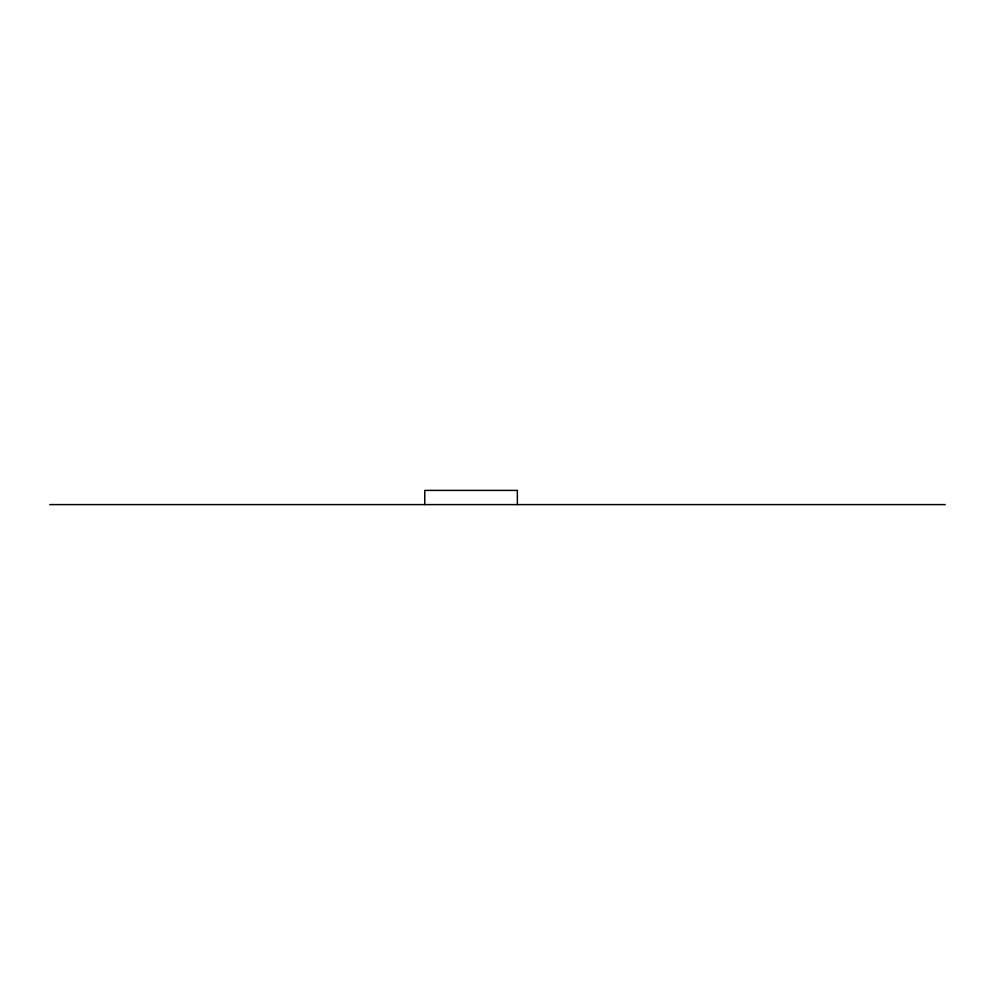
<?xml version="1.0" encoding="UTF-8"?>
<svg xmlns="http://www.w3.org/2000/svg" width="995" height="995" viewBox="0 0 995 995"><rect width="100%" height="100%" fill="white"/><g stroke="black" fill="none" stroke-linecap="round" stroke-linejoin="round"><path stroke-width="1.49" d="M49.75 504.602L945.25 504.602M517.363 504.602L517.363 490.398L424.753 490.398L424.753 504.602"/></g></svg>
